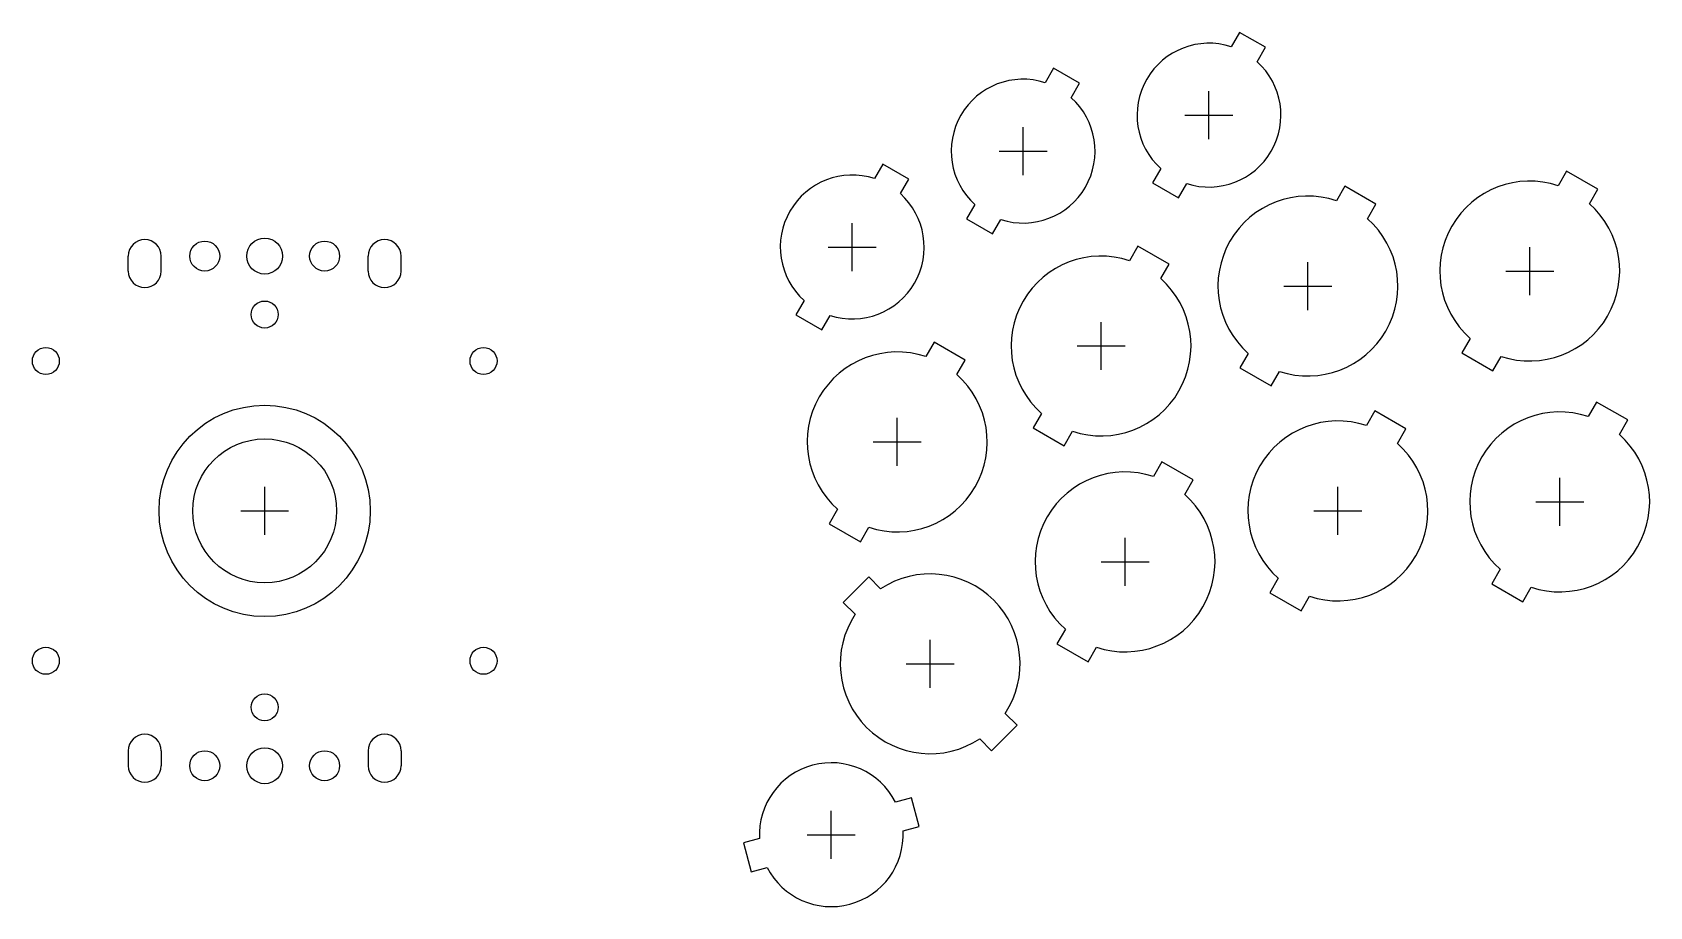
# Model space of a CAD drawing. Header units: millimetres. Extents: x -39 to 231, y -66 to 80.
import ezdxf

# ---------------------------------------------------------------- set-up
doc = ezdxf.new("R2010")
doc.units = ezdxf.units.MM
for name, color, linetype in [('BUTTONS_24', 1, 'Continuous'), ('BUTTONS_30', 5, 'Continuous'), ('GL_PLATE_HOLES', 2, 'Continuous'), ('JOYSTICK_BORE_24', 5, 'Continuous'), ('JOYSTICK_BORE_35.25', 3, 'Continuous'), ('REFERENCE', 8, 'Continuous')]:
    doc.layers.add(name, color=color, linetype=linetype)

msp = doc.modelspace()

# ---------------------------------------------------------------- linework, layer by layer
at = {"layer": 'BUTTONS_24'}
for points in [[(161.2, 77.41, 0.809427), (149.47, 57.09), (148.08, 54.69), (152.42, 52.19), (153.8, 54.59, 0.809427), (165.53, 74.91), (166.92, 77.31), (162.58, 79.81)], [(130.2, 71.41, 0.809427), (118.47, 51.09), (117.08, 48.69), (121.42, 46.19), (122.8, 48.59, 0.809427), (134.53, 68.91), (135.92, 71.31), (131.58, 73.81)], [(101.7, 55.41, 0.809427), (89.97, 35.09), (88.58, 32.69), (92.92, 30.19), (94.3, 32.59, 0.809427), (106.03, 52.91), (107.42, 55.31), (103.08, 57.81)], [(105.19, -48.55, 0.809427), (82.52, -54.62), (79.85, -55.34), (81.14, -60.17), (83.81, -59.45, 0.809427), (106.48, -53.38), (109.15, -52.66), (107.86, -47.83)]]:
    msp.add_lwpolyline(points, format="xyb", close=True, dxfattribs=at)
at = {"layer": 'BUTTONS_30'}
for points in [[(215.75, 54.23, 0.816497), (201.05, 28.77), (199.65, 26.34), (204.85, 23.34), (206.25, 25.77, 0.816497), (220.95, 51.23), (222.35, 53.66), (217.15, 56.66)], [(178.75, 51.73, 0.816497), (164.05, 26.27), (162.65, 23.84), (167.85, 20.84), (169.25, 23.27, 0.816497), (183.95, 48.73), (185.35, 51.16), (180.15, 54.16)], [(144.25, 41.73, 0.816497), (129.55, 16.27), (128.15, 13.84), (133.35, 10.84), (134.75, 13.27, 0.816497), (149.45, 38.73), (150.85, 41.16), (145.65, 44.16)], [(110.25, 25.73, 0.816497), (95.55, 0.27), (94.15, -2.16), (99.35, -5.16), (100.75, -2.73, 0.816497), (115.45, 22.73), (116.85, 25.16), (111.65, 28.16)], [(183.75, 14.23, 0.816497), (169.05, -11.23), (167.65, -13.66), (172.85, -16.66), (174.25, -14.23, 0.816497), (188.95, 11.23), (190.35, 13.66), (185.15, 16.66)], [(220.75, 15.73, 0.816497), (206.05, -9.73), (204.65, -12.16), (209.85, -15.16), (211.25, -12.73, 0.816497), (225.95, 12.73), (227.35, 15.16), (222.15, 18.16)], [(148.25, 5.73, 0.816497), (133.55, -19.73), (132.15, -22.16), (137.35, -25.16), (138.75, -22.73, 0.816497), (153.45, 2.73), (154.85, 5.16), (149.65, 8.16)], [(98.49, -17.23, 0.816497), (119.27, -38.01), (121.25, -40), (125.5, -35.75), (123.51, -33.77, 0.816497), (102.73, -12.99), (100.75, -11), (96.5, -15.25)]]:
    msp.add_lwpolyline(points, format="xyb", close=True, dxfattribs=at)
at = {"layer": 'GL_PLATE_HOLES'}
for p, q in [((-22.75, 40), (-22.75, 42.5)), ((-17.25, 40), (-17.25, 42.5)), ((17.25, 40), (17.25, 42.5)), ((22.75, 40), (22.75, 42.5)), ((-22.75, -40), (-22.75, -42.5)), ((-17.25, -40), (-17.25, -42.5)), ((17.25, -40), (17.25, -42.5)), ((22.75, -40), (22.75, -42.5))]:
    msp.add_line(p, q, dxfattribs=at)
for centre, radius in [((-10, 42.5), 2.5), ((0, 42.5), 3), ((10, 42.5), 2.5), ((0, 32.75), 2.25), ((-36.5, 25), 2.25), ((36.5, 25), 2.25), ((-36.5, -25), 2.25), ((36.5, -25), 2.25), ((0, -32.75), 2.25), ((-10, -42.5), 2.5), ((0, -42.5), 3), ((10, -42.5), 2.5)]:
    msp.add_circle(centre, radius, dxfattribs=at)
for centre, start, end in [((-20, 42.5), 0, 180), ((20, 42.5), 0, 180), ((-20, 40), 180, 360), ((20, 40), 180, 360), ((-20, -40), 0, 180), ((20, -40), 0, 180), ((-20, -42.5), -180, 0), ((20, -42.5), -180, 0)]:
    msp.add_arc(centre, 2.75, start, end, dxfattribs=at)
at = {"layer": 'JOYSTICK_BORE_24'}
msp.add_circle((0, 0), 12, dxfattribs=at)
at = {"layer": 'JOYSTICK_BORE_35.25'}
msp.add_circle((0, 0), 17.62, dxfattribs=at)
at = {"layer": 'REFERENCE'}
for p, q in [((157.5, 62), (157.5, 70)), ((153.5, 66), (161.5, 66)), ((126.5, 56), (126.5, 64)), ((122.5, 60), (130.5, 60)), ((98, 40), (98, 48)), ((94, 44), (102, 44)), ((211, 36), (211, 44)), ((174, 33.5), (174, 41.5)), ((207, 40), (215, 40)), ((170, 37.5), (178, 37.5)), ((139.5, 23.5), (139.5, 31.5)), ((135.5, 27.5), (143.5, 27.5)), ((105.5, 7.5), (105.5, 15.5)), ((101.5, 11.5), (109.5, 11.5)), ((216, -2.5), (216, 5.5)), ((0, -4), (0, 4)), ((179, -4), (179, 4)), ((-4, 0), (4, 0)), ((175, 0), (183, 0)), ((212, 1.5), (220, 1.5)), ((143.5, -12.5), (143.5, -4.5)), ((139.5, -8.5), (147.5, -8.5)), ((111, -29.5), (111, -21.5)), ((107, -25.5), (115, -25.5)), ((94.5, -58), (94.5, -50)), ((90.5, -54), (98.5, -54))]:
    msp.add_line(p, q, dxfattribs=at)

doc.saveas('drawing.dxf')
